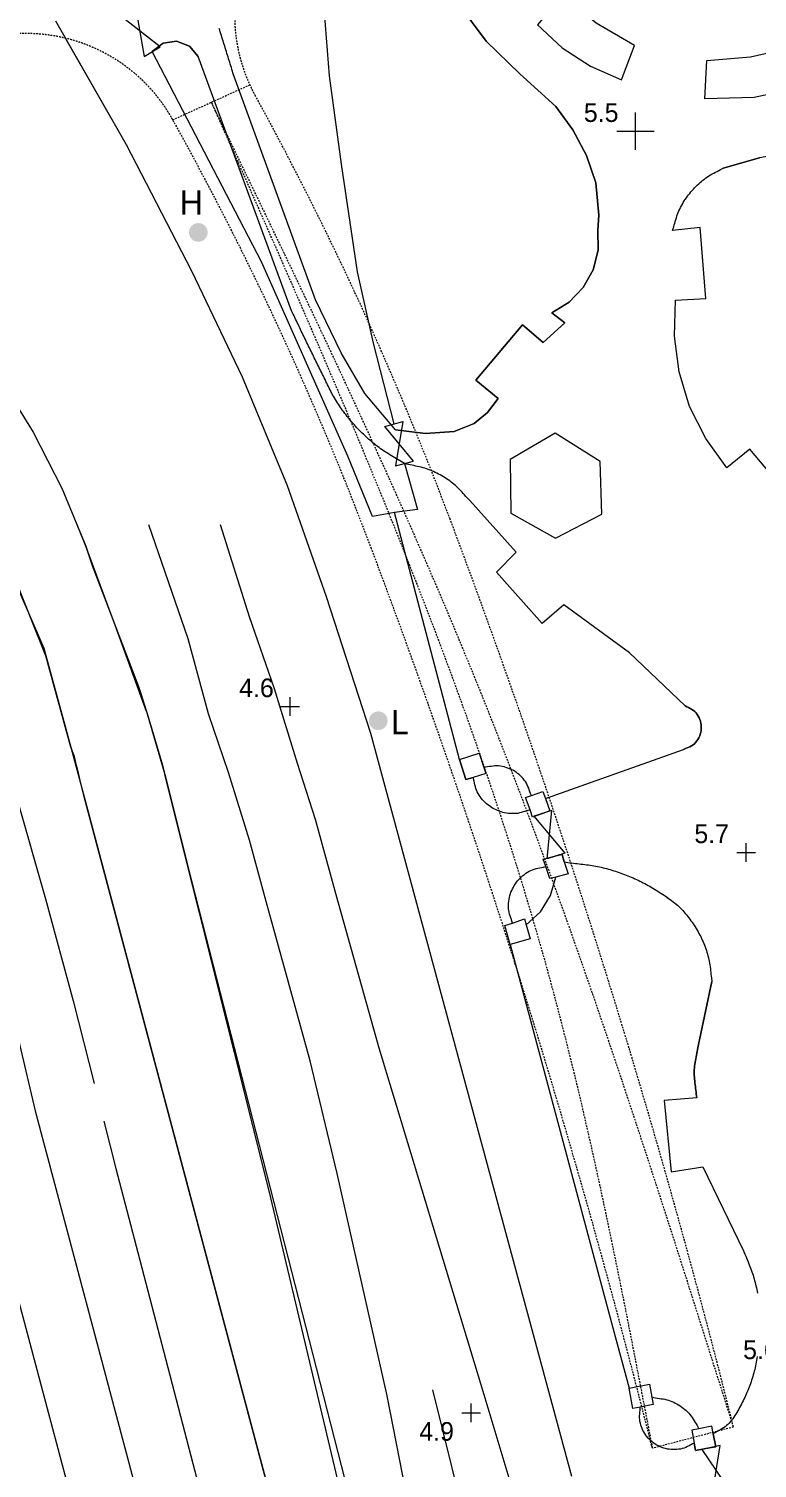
# Model space of a CAD drawing. Header units: millimetres. Extents: x 833924389 to 835767163, y 817400000 to 818811854.
# Drawn here: x 835314195 to 835353255, y 818357724 to 818434859 of the extents above; entities that cross this region are included whole.
import ezdxf
from ezdxf.enums import TextEntityAlignment as Align

# ---------------------------------------------------------------- set-up
doc = ezdxf.new("R2010")
doc.units = ezdxf.units.MM
doc.header["$LTSCALE"] = 10
doc.header["$MEASUREMENT"] = 0
doc.linetypes.add('DGN Style 2', pattern=[15.39188, 9.235128, -6.156752])
doc.layers.add('01_Base_Plan', color=5, linetype='Continuous', lineweight=5)
doc.styles.add('11nw24d$0$Style-WORKING', font='WORKING.shx')
doc.styles.add('11nw24d$1$Style-ENGINEERING', font='ENGINEERING.shx')

# ---------------------------------------------------------------- blocks, each defined once
blk = doc.blocks.new('11NW24D$0$SPOTHT_2')
at = {"color": 0, "linetype": 'ByBlock', "lineweight": -2, "ltscale": 0.01}
for p, q in [((0, -0.5), (0, 0.5)), ((-0.5, 0), (0.5, 0))]:
    blk.add_line(p, q, dxfattribs=at)
blk = doc.blocks.new('11nw24d$0$SPOTHT')
at = {"layer": '01_Base_Plan', "linetype": 'Continuous', "lineweight": 13}
for p, q in [((-0.5, 0), (0.5, 0)), ((0, -0.5), (0, 0.5))]:
    blk.add_line(p, q, dxfattribs=at)
blk = doc.blocks.new('11nw24d$0$UTILP')
at = {"layer": '01_Base_Plan', "linetype": 'Continuous', "lineweight": 13}
h = blk.add_hatch(color=256, dxfattribs=at)
edge = h.paths.add_edge_path()
edge.add_arc((0, 0), 0.5, 0, 360)

msp = doc.modelspace()

# ---------------------------------------------------------------- hatches: boundary and pattern name
at = {"layer": '01_Base_Plan', "linetype": 'Continuous'}
h = msp.add_hatch(color=256, dxfattribs=at)
edge = h.paths.add_edge_path()
edge.add_arc((835323286, 818423946), 500, 0, 360)

# ---------------------------------------------------------------- linework, layer by layer
at = {"layer": '01_Base_Plan', "linetype": 'DGN Style 2'}
for p, q in [((835321917, 818429983), (835326053, 818431860)), ((835351984, 818359932), (835347632, 818358789))]:
    msp.add_line(p, q, dxfattribs=at)
at = {"layer": '01_Base_Plan', "linetype": 'Continuous'}
for p, q in [((835337292, 818395699), (835333814, 818408935)), ((835341212, 818392616), (835341087, 818393011)), ((835340008, 818385796), (835345518, 818365252)), ((835345518, 818365252), (835346386, 818362016))]:
    msp.add_line(p, q, dxfattribs=at)
at = {"layer": '01_Base_Plan'}
for p, q in [((835312117, 818408275), (835315000, 818401675)), ((835317251, 818407133), (835316782, 818408275)), ((835318842, 818402853), (835317251, 818407133)), ((835320500, 818398279), (835318842, 818402853)), ((835315000, 818401675), (835316456, 818396365)), ((835320500, 818398279), (835321500, 818394891)), ((835332511, 818397118), (835343294, 818357296)), ((835316456, 818396365), (835317230, 818393430)), ((835327081, 818372582), (835321500, 818394891)), ((835317230, 818393430), (835328776, 818350064)), ((835332407, 818350192), (835327081, 818372582))]:
    msp.add_line(p, q, dxfattribs=at)
at = {"layer": '01_Base_Plan', "linetype": 'Continuous', "flags": 128}
for points in [[(835329978, 818450387), (835329860, 818439300), (835330040, 818435730), (835330310, 818432330), (835330940, 818427610), (835331810, 818421830), (835332670, 818418010), (835333768, 818413682)], [(835329978, 818450387), (835329860, 818439300), (835330040, 818435730), (835330310, 818432330), (835330940, 818427610), (835331810, 818421830), (835332670, 818418010), (835333768, 818413682)], [(835341470, 818435079), (835342795, 818433841), (835344310, 818432847), (835345972, 818432123), (835346678, 818433969), (835344627, 818435158), (835342808, 818436680), (835341470, 818435079)], [(835333853, 818413363), (835335463, 818413174), (835337013, 818413271), (835338080, 818413700), (835338790, 818414304), (835339360, 818415040), (835338170, 818416030), (835340670, 818419000), (835341770, 818418050), (835342940, 818419110), (835342250, 818419630), (835343171, 818420210), (835343920, 818421000), (835344450, 818421950), (835344729, 818423002), (835344703, 818424074), (835344765, 818424869), (835344610, 818426600), (835344102, 818428071), (835343376, 818429449), (835342450, 818430700), (835340530, 818432450), (835338715, 818434204), (835337200, 818436224)], [(835315631, 818435282), (835319418, 818428664), (835322926, 818421893), (835325637, 818416203), (835328047, 818410379), (835330148, 818404437), (835332511, 818397118), (835343294, 818357296)], [(835333853, 818413363), (835332221, 818415308), (835330939, 818417499), (835329570, 818420328), (835325201, 818432299), (835325173, 818432395), (835325144, 818432491), (835325116, 818432587), (835325087, 818432682), (835325058, 818432778), (835325028, 818432874), (835324999, 818432970), (835324970, 818433065), (835324940, 818433161), (835324910, 818433256), (835324881, 818433352), (835324851, 818433448), (835324821, 818433543), (835324791, 818433639), (835324761, 818433734), (835324731, 818433830), (835324701, 818433925), (835324671, 818434021), (835324642, 818434116), (835324612, 818434212), (835324582, 818434307), (835324552, 818434403), (835324523, 818434499), (835324494, 818434594), (835324464, 818434690), (835324435, 818434786), (835324406, 818434882)], [(835341897, 818393612), (835349296, 818396233), (835349452, 818396303), (835349547, 818396342), (835349641, 818396383), (835349730, 818396428), (835349812, 818396480), (835349886, 818396543), (835349954, 818396616), (835350018, 818396695), (835350076, 818396781), (835350127, 818396870), (835350170, 818396962), (835350204, 818397055), (835350229, 818397150), (835350246, 818397250), (835350255, 818397352), (835350257, 818397455), (835350250, 818397557), (835350235, 818397656), (835350212, 818397750), (835350179, 818397846), (835350138, 818397940), (835350089, 818398031), (835350034, 818398117), (835349973, 818398197), (835349907, 818398269), (835349832, 818398331), (835349749, 818398385), (835349660, 818398434), (835349569, 818398480), (835349478, 818398527), (835349390, 818398577), (835346414, 818401419), (835342894, 818403984), (835341731, 818402983), (835339276, 818405733), (835340329, 818406817), (835337840, 818409586), (835337770, 818409657), (835337700, 818409730), (835337631, 818409803), (835337563, 818409877), (835337495, 818409951), (835337427, 818410025), (835337358, 818410098), (835337289, 818410171), (835337218, 818410242), (835337147, 818410312), (835337074, 818410380), (835337000, 818410446), (835336924, 818410510), (835336845, 818410570), (835336765, 818410629), (835336683, 818410687), (835336600, 818410743), (835336515, 818410797), (835336430, 818410850), (835336343, 818410901), (835336255, 818410951), (835336166, 818410999), (835336077, 818411045), (835335987, 818411090), (835335896, 818411132), (835335804, 818411173), (835335713, 818411211), (835335620, 818411248), (835335527, 818411281), (835335432, 818411311), (835335337, 818411338), (835335240, 818411363), (835335143, 818411387), (835335045, 818411409), (835334946, 818411429), (835334848, 818411450), (835334749, 818411470), (835334650, 818411489), (835334552, 818411510), (835334454, 818411532), (835334334, 818411560), (835334249, 818411613), (835334164, 818411665), (835334078, 818411717), (835333992, 818411769), (835333906, 818411820), (835333820, 818411871), (835333733, 818411922), (835333647, 818411974), (835333562, 818412026), (835333476, 818412078), (835333392, 818412131), (835333308, 818412185), (835333224, 818412240), (835333142, 818412297), (835333061, 818412354), (835332980, 818412413), (835332901, 818412474), (835332823, 818412535), (835332744, 818412598), (835332667, 818412661), (835332590, 818412725), (835332514, 818412790), (835332438, 818412856), (835332363, 818412923), (835332289, 818412990), (835332215, 818413059), (835332142, 818413128), (835332070, 818413197), (835331999, 818413268), (835331929, 818413339), (835331859, 818413411), (835331790, 818413483), (835331723, 818413556), (835331655, 818413630), (835331589, 818413705), (835331523, 818413780), (835331458, 818413856), (835331394, 818413933), (835331331, 818414011), (835331268, 818414090), (835331206, 818414169), (835331145, 818414248), (835331085, 818414329), (835331026, 818414410), (835330968, 818414491), (835330910, 818414573), (835330854, 818414656), (835330798, 818414739), (835330744, 818414822), (835330691, 818414906), (835330639, 818414992), (835330588, 818415078), (835330539, 818415164), (835330490, 818415252), (835330443, 818415340), (835330396, 818415428), (835330350, 818415517), (835330304, 818415607), (835330259, 818415696), (835330215, 818415786), (835330170, 818415876), (835330126, 818415966), (835330082, 818416056), (835330038, 818416146), (835329993, 818416235), (835329948, 818416325), (835329904, 818416414), (835329859, 818416504), (835329815, 818416593), (835329771, 818416683), (835329726, 818416773), (835329682, 818416862), (835329638, 818416952), (835329594, 818417042), (835329550, 818417132), (835329506, 818417222), (835329463, 818417312), (835329419, 818417401), (835329375, 818417491), (835329331, 818417581), (835329288, 818417671), (835329244, 818417761), (835329201, 818417851), (835329157, 818417941), (835329114, 818418031), (835329070, 818418122), (835329027, 818418212), (835328983, 818418302), (835328940, 818418392), (835328897, 818418482), (835328853, 818418572), (835328810, 818418662), (835328766, 818418752), (835328723, 818418842), (835328679, 818418932), (835328636, 818419022), (835328593, 818419112), (835328549, 818419203), (835328506, 818419293), (835328462, 818419383), (835328418, 818419473), (835328375, 818419563), (835328290, 818419737), (835323286, 818433374), (835322811, 818433935), (835322124, 818434193), (835321398, 818434084), (835320816, 818433636)], [(835332619, 818408730), (835331309, 818411949), (835326669, 818422362), (835320816, 818433636)], [(835333814, 818408935), (835332619, 818408730), (835331309, 818411949), (835326669, 818422362), (835320816, 818433636)], [(835355670, 818431730), (835353090, 818431169), (835350450, 818431100), (835350560, 818433160), (835352901, 818433356), (835355190, 818433880), (835355670, 818431730)], [(835355250, 818409500), (835352865, 818412334), (835351623, 818411333), (835350492, 818412897), (835349632, 818414625), (835349066, 818416471), (835348811, 818418384), (835348873, 818420313), (835350495, 818420411), (835350194, 818424208), (835348721, 818424057), (835348751, 818424153), (835348779, 818424249), (835348807, 818424346), (835348834, 818424442), (835348861, 818424539), (835348889, 818424636), (835348918, 818424732), (835348949, 818424827), (835348982, 818424921), (835349018, 818425013), (835349057, 818425105), (835349100, 818425194), (835349145, 818425284), (835349192, 818425372), (835349241, 818425460), (835349292, 818425547), (835349345, 818425632), (835349400, 818425717), (835349456, 818425800), (835349515, 818425882), (835349575, 818425962), (835349636, 818426040), (835349699, 818426117), (835349764, 818426193), (835349831, 818426268), (835349900, 818426341), (835349970, 818426413), (835350042, 818426483), (835350116, 818426552), (835350191, 818426619), (835350267, 818426684), (835350344, 818426748), (835350423, 818426809), (835350503, 818426868), (835350585, 818426924), (835350669, 818426978), (835350755, 818427029), (835350842, 818427078), (835350930, 818427125), (835351019, 818427172), (835351108, 818427218), (835351197, 818427265), (835351286, 818427312), (835351428, 818427390), (835353375, 818427949)], [(835312639, 818416096), (835314431, 818413244), (835315972, 818410249), (835317251, 818407133), (835317392, 818406685), (835317602, 818406099), (835320083, 818399607), (835320199, 818399231), (835320500, 818398279), (835320648, 818397801), (835320801, 818397320), (835320941, 818396840), (835321078, 818396359), (835321219, 818395881), (835321359, 818395400), (835321500, 818394891), (835322921, 818389198)], [(835342419, 818413196), (835340016, 818411776), (835340051, 818408906), (835342437, 818407557), (835344920, 818408852), (835344835, 818411669), (835342419, 818413196)], [(835342419, 818413196), (835340016, 818411776), (835340051, 818408906), (835342437, 818407557), (835344920, 818408852), (835344835, 818411669), (835342419, 818413196)], [(835334334, 818411560), (835335046, 818409103), (835333814, 818408935)], [(835334334, 818411560), (835335046, 818409103), (835333814, 818408935)], [(835333814, 818408935), (835332619, 818408730)], [(835337292, 818395699), (835333814, 818408935)], [(835315114, 818401260), (835313414, 818405516)], [(835340323, 818306698), (835317231, 818393430), (835317112, 818393921), (835316995, 818394407), (835316879, 818394890), (835316762, 818395375), (835316645, 818395861), (835316456, 818396365), (835315114, 818401260)], [(835337292, 818395699), (835338349, 818396038), (835338594, 818395274)], [(835338594, 818395274), (835338695, 818394960), (835338019, 818394743), (835337638, 818394621), (835337292, 818395699), (835338349, 818396038), (835338594, 818395274)], [(835337292, 818395699), (835337638, 818394621), (835338019, 818394743)], [(835338594, 818395274), (835338695, 818394960), (835338019, 818394743)], [(835341149, 818393772), (835341104, 818393882), (835341069, 818393977), (835341035, 818394073), (835341000, 818394168), (835340963, 818394262), (835340923, 818394353), (835340877, 818394441), (835340825, 818394524), (835340766, 818394603), (835340702, 818394680), (835340633, 818394755), (835340561, 818394826), (835340485, 818394894), (835340406, 818394958), (835340324, 818395018), (835340241, 818395072), (835340156, 818395122), (835340067, 818395167), (835339975, 818395209), (835339880, 818395246), (835339783, 818395278), (835339685, 818395306), (835339587, 818395329), (835339488, 818395346), (835339391, 818395358), (835339293, 818395362), (835339194, 818395358), (835339094, 818395348), (835338994, 818395334), (835338894, 818395318), (835338794, 818395302), (835338694, 818395286), (835338594, 818395274)], [(835341149, 818393772), (835341104, 818393882), (835341069, 818393977), (835341035, 818394073), (835341000, 818394168), (835340963, 818394262), (835340923, 818394353), (835340877, 818394441), (835340825, 818394524), (835340766, 818394603), (835340702, 818394680), (835340633, 818394755), (835340561, 818394826), (835340485, 818394894), (835340406, 818394958), (835340324, 818395018), (835340241, 818395072), (835340156, 818395122), (835340067, 818395167), (835339975, 818395209), (835339880, 818395246), (835339783, 818395278), (835339685, 818395306), (835339587, 818395329), (835339488, 818395346), (835339391, 818395358), (835339293, 818395362), (835339194, 818395358), (835339094, 818395348), (835338994, 818395334), (835338894, 818395318), (835338794, 818395302), (835338694, 818395286), (835338594, 818395274)], [(835341087, 818393011), (835340894, 818392953), (835340798, 818392921), (835340701, 818392890), (835340605, 818392861), (835340508, 818392836), (835340411, 818392816), (835340314, 818392804), (835340215, 818392799), (835340115, 818392799), (835340014, 818392803), (835339913, 818392812), (835339812, 818392826), (835339712, 818392845), (835339614, 818392867), (835339518, 818392894), (835339425, 818392926), (835339332, 818392962), (835339065, 818393095), (835338891, 818393210), (835338811, 818393270), (835338736, 818393334), (835338663, 818393402), (835338593, 818393474), (835338525, 818393549), (835338461, 818393628), (835338400, 818393710), (835338344, 818393794), (835338292, 818393879), (835338245, 818393966), (835338204, 818394056), (835338171, 818394149), (835338142, 818394245), (835338117, 818394342), (835338094, 818394441), (835338071, 818394540), (835338019, 818394743)], [(835341087, 818393011), (835340894, 818392953), (835340798, 818392921), (835340701, 818392890), (835340605, 818392861), (835340508, 818392836), (835340411, 818392816), (835340314, 818392804), (835340215, 818392799), (835340115, 818392799), (835340014, 818392803), (835339913, 818392812), (835339812, 818392826), (835339712, 818392845), (835339614, 818392867), (835339518, 818392894), (835339425, 818392926), (835339332, 818392962), (835339065, 818393095), (835338891, 818393210), (835338811, 818393270), (835338736, 818393334), (835338663, 818393402), (835338593, 818393474), (835338525, 818393549), (835338461, 818393628), (835338400, 818393710), (835338344, 818393794), (835338292, 818393879), (835338245, 818393966), (835338204, 818394056), (835338171, 818394149), (835338142, 818394245), (835338117, 818394342), (835338094, 818394441), (835338071, 818394540), (835338019, 818394743)], [(835341087, 818393011), (835340838, 818393661), (835341149, 818393772), (835341761, 818393991), (835341897, 818393612), (835342135, 818392946), (835341758, 818392811), (835341212, 818392616)], [(835341087, 818393011), (835340838, 818393661), (835341149, 818393772)], [(835341087, 818393011), (835340838, 818393661), (835341149, 818393772)], [(835341149, 818393772), (835341761, 818393991), (835341897, 818393612), (835342135, 818392946), (835341758, 818392811)], [(835341212, 818392616), (835341087, 818393011)], [(835341758, 818392811), (835341212, 818392616)], [(835341923, 818389960), (835341785, 818390362), (835342465, 818390533), (835342798, 818390616), (835342908, 818390210), (835343110, 818389569), (835342462, 818389403), (835342142, 818389322), (835342052, 818389585), (835341923, 818389960)], [(835341923, 818389960), (835341785, 818390362), (835342465, 818390533)], [(835342908, 818390210), (835342798, 818390616), (835342465, 818390533)], [(835340130, 818386934), (835340103, 818387031), (835340072, 818387127), (835340041, 818387223), (835340009, 818387320), (835339980, 818387416), (835339955, 818387513), (835339935, 818387610), (835339923, 818387708), (835339918, 818387806), (835339919, 818387906), (835339924, 818388007), (835339934, 818388108), (835339949, 818388209), (835339968, 818388309), (835339992, 818388407), (835340020, 818388503), (835340052, 818388596), (835340089, 818388688), (835340132, 818388779), (835340179, 818388869), (835340230, 818388958), (835340285, 818389043), (835340344, 818389125), (835340406, 818389204), (835340471, 818389278), (835340540, 818389350), (835340613, 818389419), (835340690, 818389484), (835340770, 818389547), (835340853, 818389606), (835340939, 818389660), (835341026, 818389710), (835341114, 818389756), (835341204, 818389794), (835341298, 818389826), (835341394, 818389852), (835341492, 818389873), (835341591, 818389893), (835341691, 818389911), (835341791, 818389930), (835341923, 818389960)], [(835340130, 818386934), (835340103, 818387031), (835340072, 818387127), (835340041, 818387224), (835340009, 818387320), (835339980, 818387416), (835339955, 818387513), (835339935, 818387610), (835339923, 818387708), (835339918, 818387806), (835339919, 818387906), (835339924, 818388007), (835339934, 818388108), (835339949, 818388209), (835339968, 818388309), (835339992, 818388407), (835340020, 818388503), (835340052, 818388596), (835340090, 818388688), (835340132, 818388779), (835340179, 818388869), (835340230, 818388958), (835340285, 818389043), (835340344, 818389125), (835340406, 818389204), (835340471, 818389278), (835340540, 818389350), (835340613, 818389419), (835340690, 818389485), (835340770, 818389547), (835340853, 818389606), (835340939, 818389660), (835341026, 818389711), (835341114, 818389756), (835341204, 818389794), (835341298, 818389826), (835341394, 818389852), (835341492, 818389874), (835341592, 818389893), (835341691, 818389911), (835341791, 818389931), (835341923, 818389960)], [(835342908, 818390210), (835343110, 818389569), (835342462, 818389403), (835342142, 818389322), (835342052, 818389585), (835341923, 818389960)], [(835342908, 818390210), (835343007, 818390196), (835343106, 818390183), (835343206, 818390170), (835343305, 818390158), (835343405, 818390146), (835343505, 818390135), (835343605, 818390124), (835343704, 818390112), (835343804, 818390101), (835343904, 818390089), (835344003, 818390077), (835344103, 818390065), (835344202, 818390051), (835344301, 818390037), (835344400, 818390022), (835344498, 818390006), (835344597, 818389989), (835344694, 818389970), (835344792, 818389950), (835344889, 818389928), (835344986, 818389905), (835345082, 818389880), (835345178, 818389854), (835345275, 818389827), (835345371, 818389799), (835345467, 818389770), (835345563, 818389741), (835345658, 818389710), (835345753, 818389678), (835345848, 818389646), (835345943, 818389612), (835346038, 818389578), (835346132, 818389542), (835346225, 818389506), (835346319, 818389469), (835346412, 818389431), (835346504, 818389392), (835346596, 818389352), (835346687, 818389312), (835346778, 818389270), (835346869, 818389228), (835346959, 818389185), (835347048, 818389141), (835347137, 818389096), (835347226, 818389050), (835347314, 818389003), (835347402, 818388955), (835347489, 818388906), (835347577, 818388857), (835347663, 818388806), (835347750, 818388754), (835347836, 818388702), (835347921, 818388649), (835348006, 818388595), (835348090, 818388541), (835348174, 818388485), (835348257, 818388429), (835348340, 818388373), (835348422, 818388316), (835348504, 818388258), (835348585, 818388199), (835348665, 818388141), (835348745, 818388081), (835348823, 818388020), (835348900, 818387956), (835348975, 818387890), (835349049, 818387822), (835349120, 818387751), (835349191, 818387679), (835349259, 818387606), (835349327, 818387531), (835349393, 818387455), (835349458, 818387378), (835349521, 818387300), (835349583, 818387222), (835349644, 818387143), (835349704, 818387063), (835349763, 818386982), (835349820, 818386900), (835349876, 818386816), (835349930, 818386732), (835349983, 818386646), (835350035, 818386560), (835350085, 818386473), (835350133, 818386385), (835350180, 818386297), (835350225, 818386208), (835350268, 818386118), (835350310, 818386027), (835350350, 818385936), (835350389, 818385843), (835350426, 818385750), (835350462, 818385656), (835350496, 818385562), (835350528, 818385466), (835350559, 818385371), (835350588, 818385275), (835350615, 818385178), (835350641, 818385082), (835350665, 818384985), (835350685, 818384888), (835350703, 818384790), (835350719, 818384692), (835350732, 818384592), (835350744, 818384493), (835350755, 818384393), (835350765, 818384293), (835350775, 818384193), (835350784, 818384093), (835350795, 818383994), (835350817, 818383803), (835350104, 818380431), (835350074, 818380256), (835350055, 818380157), (835350036, 818380058), (835350016, 818379960), (835349997, 818379861), (835349977, 818379762), (835349959, 818379664), (835349941, 818379565), (835349925, 818379466), (835349911, 818379368), (835349899, 818379269), (835349889, 818379170), (835349882, 818379071), (835349878, 818378972), (835349878, 818378872), (835349880, 818378773), (835349886, 818378673), (835349893, 818378574), (835349902, 818378474), (835349913, 818378375), (835349924, 818378275), (835349937, 818378175), (835349950, 818378075), (835349963, 818377976), (835349976, 818377876), (835349988, 818377776), (835349999, 818377677), (835350009, 818377577), (835348270, 818377426), (835348644, 818373598), (835350332, 818373867), (835352528, 818369374), (835352563, 818369280), (835352599, 818369187), (835352636, 818369093), (835352673, 818369000), (835352710, 818368907), (835352748, 818368814), (835352786, 818368721), (835352823, 818368628), (835352860, 818368535), (835352896, 818368442), (835352932, 818368348), (835352967, 818368254), (835353000, 818368160), (835353032, 818368066), (835353062, 818367971), (835353091, 818367875), (835353118, 818367779), (835353143, 818367683), (835353166, 818367586), (835353189, 818367489), (835353211, 818367391), (835353232, 818367293), (835353251, 818367194), (835353270, 818367096)], [(835322921, 818389198), (835333055, 818349642)], [(835340868, 818386846), (835341631, 818387538), (835342176, 818388413), (835342462, 818389403)], [(835340868, 818386846), (835341631, 818387538), (835342176, 818388413), (835342462, 818389403)], [(835340008, 818385796), (835339727, 818386803), (835340130, 818386934), (835340779, 818387164), (835340868, 818386846), (835341077, 818386094), (835340008, 818385796)], [(835340008, 818385796), (835339727, 818386803), (835340130, 818386934)], [(835340130, 818386934), (835340779, 818387163), (835340868, 818386846), (835341077, 818386094), (835340008, 818385796)], [(835345518, 818365252), (835346386, 818362016)], [(835353256, 818363707), (835353240, 818363608), (835353223, 818363509), (835353205, 818363410), (835353186, 818363312), (835353166, 818363214), (835353144, 818363116), (835353121, 818363019), (835353096, 818362922), (835353071, 818362826), (835353043, 818362730), (835353015, 818362634), (835352985, 818362539), (835352955, 818362443), (835352922, 818362349), (835352889, 818362254), (835352855, 818362159), (835352819, 818362066), (835352782, 818361972), (835352744, 818361879), (835352705, 818361787), (835352665, 818361695), (835352624, 818361604), (835352582, 818361513), (835352539, 818361424), (835352494, 818361334), (835352450, 818361244), (835352404, 818361154), (835352357, 818361064), (835352310, 818360975), (835352261, 818360886), (835352211, 818360798), (835352160, 818360710), (835352107, 818360624), (835352053, 818360540), (835351997, 818360456), (835351940, 818360375), (835351880, 818360296), (835351819, 818360219), (835351755, 818360144), (835351688, 818360073), (835351614, 818360009), (835351535, 818359949), (835351452, 818359893), (835351366, 818359840), (835351278, 818359789), (835351189, 818359739), (835351100, 818359689), (835351013, 818359638), (835350898, 818359565)], [(835346386, 818362016), (835347476, 818362224), (835347609, 818361526), (835347684, 818361133), (835346986, 818361001), (835346593, 818360926), (835346386, 818362016)], [(835346986, 818361001), (835346593, 818360926), (835346386, 818362016), (835347476, 818362224), (835347609, 818361526), (835347684, 818361133), (835346986, 818361001)], [(835347609, 818361526), (835347708, 818361508), (835347807, 818361492), (835347907, 818361477), (835348008, 818361464), (835348108, 818361449), (835348208, 818361433), (835348307, 818361415), (835348404, 818361394), (835348500, 818361368), (835348593, 818361338), (835348684, 818361301), (835348775, 818361260), (835348864, 818361215), (835348953, 818361166), (835349040, 818361115), (835349126, 818361059), (835349209, 818361001), (835349291, 818360941), (835349369, 818360877), (835349445, 818360812), (835349517, 818360744), (835349586, 818360674), (835349650, 818360599), (835349710, 818360520), (835349767, 818360438), (835349821, 818360354), (835349874, 818360267), (835349926, 818360180), (835349977, 818360093), (835350029, 818360006), (835350129, 818359839)], [(835347609, 818361526), (835347708, 818361508), (835347807, 818361492), (835347907, 818361477), (835348008, 818361464), (835348108, 818361449), (835348208, 818361433), (835348307, 818361415), (835348404, 818361394), (835348500, 818361368), (835348593, 818361338), (835348684, 818361301), (835348775, 818361260), (835348864, 818361215), (835348953, 818361167), (835349040, 818361115), (835349126, 818361059), (835349209, 818361001), (835349291, 818360941), (835349369, 818360877), (835349445, 818360812), (835349517, 818360744), (835349586, 818360674), (835349650, 818360599), (835349710, 818360520), (835349767, 818360438), (835349821, 818360354), (835349874, 818360267), (835349926, 818360180), (835349977, 818360093), (835350029, 818360006), (835350129, 818359839)], [(835349872, 818359068), (835349781, 818359025), (835349691, 818358978), (835349602, 818358931), (835349512, 818358885), (835349421, 818358842), (835349329, 818358804), (835349235, 818358773), (835349139, 818358752), (835349041, 818358736), (835348940, 818358725), (835348839, 818358720), (835348737, 818358720), (835348635, 818358725), (835348535, 818358736), (835348438, 818358752), (835348341, 818358773), (835348244, 818358801), (835348148, 818358834), (835348054, 818358872), (835347961, 818358914), (835347872, 818358961), (835347787, 818359012), (835347705, 818359068), (835347626, 818359129), (835347549, 818359195), (835347476, 818359265), (835347406, 818359340), (835347340, 818359417), (835347279, 818359497), (835347224, 818359578), (835347174, 818359664), (835347127, 818359753), (835347085, 818359846), (835347048, 818359941), (835347015, 818360037), (835346988, 818360134), (835346967, 818360231), (835346953, 818360328), (835346948, 818360427), (835346950, 818360527), (835346956, 818360627), (835346965, 818360728), (835346975, 818360829), (835346986, 818361001)], [(835349872, 818359068), (835349946, 818358675), (835350781, 818358832), (835351027, 818358878), (835350898, 818359565), (835350822, 818359969), (835350129, 818359839), (835349741, 818359766), (835349872, 818359068)], [(835350129, 818359839), (835349741, 818359766), (835349872, 818359068)], [(835350898, 818359565), (835350822, 818359969), (835350129, 818359839)], [(835350898, 818359565), (835351027, 818358878)], [(835351027, 818358878), (835350781, 818358832), (835349946, 818358675), (835349872, 818359068)]]:
    msp.add_lwpolyline(points, dxfattribs=at)
at = {"layer": '01_Base_Plan', "flags": 128}
for points in [[(835345972, 818432123), (835346678, 818433969), (835344627, 818435158), (835342808, 818436679), (835341470, 818435079), (835342794, 818433841), (835344310, 818432847), (835345972, 818432123)], [(835337200, 818436224), (835338715, 818434204), (835340530, 818432450), (835342450, 818430700), (835343376, 818429449), (835344102, 818428071), (835344610, 818426600), (835344765, 818424869), (835344703, 818424074), (835344729, 818423002), (835344450, 818421950), (835343920, 818421000), (835343171, 818420210), (835342250, 818419630), (835342940, 818419110), (835341770, 818418050), (835340670, 818419000), (835338170, 818416030), (835339360, 818415040), (835338789, 818414304), (835338080, 818413700), (835337013, 818413271), (835335463, 818413173), (835333853, 818413363)], [(835333853, 818413363), (835332221, 818415308), (835330939, 818417499), (835329570, 818420328), (835325201, 818432299), (835325173, 818432395), (835325144, 818432491), (835325116, 818432587), (835325087, 818432682), (835325058, 818432778), (835325028, 818432874), (835324999, 818432970), (835324969, 818433065), (835324940, 818433161), (835324910, 818433256), (835324880, 818433352), (835324851, 818433447), (835324821, 818433543), (835324791, 818433639), (835324761, 818433734), (835324731, 818433830), (835324701, 818433925), (835324671, 818434021), (835324641, 818434116), (835324612, 818434212), (835324582, 818434307), (835324552, 818434403), (835324523, 818434499), (835324494, 818434594), (835324464, 818434690), (835324435, 818434786), (835324406, 818434882)], [(835316169, 818434341), (835319418, 818428664), (835322926, 818421893), (835325637, 818416203), (835328047, 818410379), (835330148, 818404437), (835332511, 818397118)], [(835320816, 818433636), (835321398, 818434084), (835322124, 818434193), (835322811, 818433934), (835323286, 818433374)], [(835350450, 818431100), (835350560, 818433160), (835352901, 818433356), (835355190, 818433880), (835355670, 818431730), (835353090, 818431169), (835350450, 818431100)], [(835328290, 818419737), (835323286, 818433374)], [(835358205, 818429211), (835356340, 818428462), (835355399, 818428293), (835353375, 818427949), (835351428, 818427390)], [(835348721, 818424057), (835348751, 818424153), (835348779, 818424249), (835348807, 818424346), (835348834, 818424442), (835348861, 818424539), (835348889, 818424636), (835348918, 818424732), (835348949, 818424827), (835348982, 818424921), (835349018, 818425013), (835349057, 818425105), (835349100, 818425194), (835349145, 818425284), (835349192, 818425372), (835349241, 818425460), (835349292, 818425547), (835349345, 818425632), (835349400, 818425717), (835349456, 818425800), (835349515, 818425882), (835349575, 818425962), (835349636, 818426040), (835349699, 818426117), (835349764, 818426193), (835349831, 818426268), (835349900, 818426341), (835349970, 818426413), (835350042, 818426483), (835350116, 818426552), (835350191, 818426619), (835350267, 818426684), (835350344, 818426748), (835350423, 818426809), (835350503, 818426868), (835350585, 818426924), (835350669, 818426978), (835350755, 818427029), (835350842, 818427078), (835350930, 818427125), (835351019, 818427172), (835351108, 818427219), (835351197, 818427265), (835351286, 818427312), (835351428, 818427390)], [(835348873, 818420313), (835350495, 818420411), (835350194, 818424208), (835348721, 818424057)], [(835334334, 818411560), (835334249, 818411613), (835334164, 818411665), (835334078, 818411717), (835333992, 818411769), (835333906, 818411820), (835333820, 818411871), (835333733, 818411922), (835333647, 818411974), (835333562, 818412026), (835333476, 818412078), (835333392, 818412131), (835333308, 818412185), (835333224, 818412240), (835333142, 818412297), (835333061, 818412354), (835332980, 818412413), (835332901, 818412474), (835332822, 818412535), (835332744, 818412598), (835332667, 818412661), (835332590, 818412725), (835332514, 818412790), (835332438, 818412856), (835332363, 818412923), (835332289, 818412990), (835332215, 818413059), (835332142, 818413128), (835332070, 818413197), (835331999, 818413268), (835331929, 818413339), (835331859, 818413411), (835331790, 818413483), (835331723, 818413556), (835331655, 818413630), (835331589, 818413705), (835331523, 818413780), (835331458, 818413856), (835331394, 818413933), (835331331, 818414011), (835331268, 818414090), (835331206, 818414169), (835331145, 818414248), (835331085, 818414329), (835331026, 818414410), (835330968, 818414491), (835330910, 818414573), (835330854, 818414656), (835330798, 818414739), (835330744, 818414822), (835330691, 818414906), (835330639, 818414992), (835330588, 818415078), (835330539, 818415164), (835330490, 818415252), (835330443, 818415340), (835330396, 818415428), (835330350, 818415517), (835330304, 818415607), (835330259, 818415696), (835330215, 818415786), (835330170, 818415876), (835330126, 818415966), (835330082, 818416056), (835330037, 818416146), (835329993, 818416235), (835329948, 818416325), (835329904, 818416414), (835329859, 818416504), (835329815, 818416593), (835329771, 818416683), (835329726, 818416773), (835329682, 818416862), (835329638, 818416952), (835329594, 818417042), (835329550, 818417132), (835329506, 818417222), (835329463, 818417311), (835329419, 818417401), (835329375, 818417491), (835329331, 818417581), (835329288, 818417671), (835329244, 818417761), (835329201, 818417851), (835329157, 818417941), (835329114, 818418031), (835329070, 818418121), (835329027, 818418212), (835328983, 818418302), (835328940, 818418392), (835328896, 818418482), (835328853, 818418572), (835328810, 818418662), (835328766, 818418752), (835328723, 818418842), (835328679, 818418932), (835328636, 818419022), (835328592, 818419112), (835328549, 818419202), (835328505, 818419293), (835328462, 818419383), (835328462, 818419383), (835328418, 818419473), (835328375, 818419563), (835328290, 818419737)], [(835351623, 818411333), (835350492, 818412897), (835349632, 818414625), (835349066, 818416470), (835348811, 818418384), (835348873, 818420313)], [(835312639, 818416096), (835314431, 818413244), (835315972, 818410249), (835317251, 818407133), (835317392, 818406685), (835317602, 818406099), (835320083, 818399607), (835320199, 818399230), (835320500, 818398279), (835320648, 818397801), (835320801, 818397320), (835320941, 818396840), (835321078, 818396359), (835321219, 818395881), (835321359, 818395400), (835321500, 818394891), (835322921, 818389198)], [(835356973, 818400514), (835358524, 818400892), (835357704, 818404573), (835356148, 818404125), (835354066, 818408451), (835355250, 818409500), (835352865, 818412334), (835351623, 818411333)], [(835337840, 818409586), (835337770, 818409657), (835337700, 818409730), (835337631, 818409803), (835337563, 818409877), (835337495, 818409951), (835337426, 818410025), (835337358, 818410098), (835337288, 818410171), (835337218, 818410242), (835337147, 818410312), (835337074, 818410380), (835337000, 818410446), (835336924, 818410510), (835336845, 818410570), (835336765, 818410629), (835336683, 818410686), (835336600, 818410742), (835336515, 818410797), (835336430, 818410850), (835336343, 818410901), (835336255, 818410951), (835336166, 818410999), (835336077, 818411045), (835335987, 818411090), (835335896, 818411132), (835335804, 818411173), (835335713, 818411211), (835335620, 818411248), (835335527, 818411281), (835335432, 818411311), (835335336, 818411338), (835335240, 818411363), (835335143, 818411387), (835335045, 818411409), (835334946, 818411429), (835334848, 818411450), (835334749, 818411469), (835334650, 818411490), (835334552, 818411510), (835334454, 818411532), (835334334, 818411560)], [(835349390, 818398577), (835346414, 818401419), (835342894, 818403984), (835341731, 818402983), (835339276, 818405733), (835340329, 818406817), (835337840, 818409586)], [(835304181, 818408275), (835306444, 818403003), (835308600, 818397544), (835310346, 818392543), (835311899, 818387344), (835313336, 818381965), (835314539, 818376868)], [(835308091, 818408275), (835308521, 818407281), (835309742, 818404348), (835310903, 818401414), (835311852, 818398738), (835313601, 818393429), (835315090, 818388227), (835316569, 818382778), (835317698, 818378338)], [(835338298, 818337853), (835337035, 818343490), (835335250, 818352210), (835333418, 818361609), (835330740, 818373512), (835329285, 818379558), (835326929, 818388088), (835326033, 818391382), (835324904, 818395011), (835323837, 818398153), (835322737, 818402174), (835320626, 818408275)], [(835344637, 818339571), (835343250, 818345024), (835340766, 818354506), (835338619, 818361652), (835336054, 818370085), (835332988, 818380230), (835330672, 818388451), (835329576, 818392482), (835328596, 818395479), (835327380, 818399497), (835326036, 818403345), (835324482, 818408275)], [(835315114, 818401260), (835313414, 818405516)], [(835349390, 818398577), (835349478, 818398527), (835349569, 818398480), (835349660, 818398434), (835349749, 818398385), (835349832, 818398331), (835349907, 818398269), (835349973, 818398197), (835350034, 818398117), (835350089, 818398031), (835350138, 818397940), (835350179, 818397846), (835350212, 818397750), (835350235, 818397656), (835350250, 818397557), (835350257, 818397455), (835350255, 818397352), (835350246, 818397250), (835350229, 818397150), (835350204, 818397055), (835350170, 818396962), (835350127, 818396870), (835350076, 818396781), (835350018, 818396695), (835349954, 818396616), (835349886, 818396543), (835349812, 818396480), (835349730, 818396428), (835349641, 818396383), (835349547, 818396342), (835349452, 818396303), (835349296, 818396233)], [(835341897, 818393612), (835349296, 818396233)], [(835342908, 818390210), (835343007, 818390196), (835343106, 818390183), (835343206, 818390170), (835343305, 818390158), (835343405, 818390146), (835343505, 818390135), (835343604, 818390124), (835343704, 818390112), (835343804, 818390101), (835343904, 818390089), (835344003, 818390077), (835344103, 818390065), (835344202, 818390051), (835344301, 818390037), (835344400, 818390022), (835344498, 818390006), (835344596, 818389989), (835344694, 818389970), (835344792, 818389950), (835344889, 818389928), (835344986, 818389905), (835345082, 818389880), (835345178, 818389854), (835345275, 818389827), (835345371, 818389799), (835345467, 818389770), (835345562, 818389741), (835345658, 818389710), (835345753, 818389678), (835345848, 818389646), (835345943, 818389612), (835346038, 818389578), (835346132, 818389542), (835346225, 818389506), (835346319, 818389469), (835346412, 818389431), (835346504, 818389392), (835346596, 818389352), (835346687, 818389312), (835346778, 818389270), (835346869, 818389228), (835346959, 818389185), (835347048, 818389141), (835347137, 818389096), (835347226, 818389050), (835347314, 818389003), (835347402, 818388955), (835347489, 818388906), (835347577, 818388857), (835347663, 818388806), (835347750, 818388754), (835347835, 818388702), (835347921, 818388649), (835348006, 818388595), (835348090, 818388541), (835348174, 818388485), (835348257, 818388429), (835348340, 818388373), (835348422, 818388315), (835348504, 818388258), (835348585, 818388199), (835348665, 818388140), (835348745, 818388081), (835348823, 818388020), (835348900, 818387956), (835348975, 818387890), (835349048, 818387822), (835349120, 818387751), (835349191, 818387679), (835349259, 818387606), (835349327, 818387531), (835349393, 818387455), (835349458, 818387378), (835349521, 818387300), (835349583, 818387222), (835349644, 818387143), (835349704, 818387063), (835349762, 818386982), (835349820, 818386900), (835349876, 818386816), (835349930, 818386732), (835349983, 818386646), (835350035, 818386560), (835350084, 818386473), (835350133, 818386385), (835350180, 818386297), (835350225, 818386208), (835350268, 818386118), (835350310, 818386027), (835350350, 818385936), (835350389, 818385843), (835350426, 818385750), (835350462, 818385656), (835350496, 818385561), (835350528, 818385466), (835350559, 818385371), (835350588, 818385275), (835350615, 818385178), (835350641, 818385082), (835350665, 818384985), (835350665, 818384985), (835350685, 818384888), (835350703, 818384790), (835350719, 818384691), (835350732, 818384592), (835350744, 818384493), (835350755, 818384393), (835350765, 818384293), (835350775, 818384193), (835350784, 818384093), (835350795, 818383994), (835350817, 818383803)], [(835340008, 818385796), (835345518, 818365252)], [(835350104, 818380431), (835350817, 818383803)], [(835350009, 818377577), (835349999, 818377677), (835349988, 818377776), (835349976, 818377876), (835349963, 818377976), (835349950, 818378075), (835349937, 818378175), (835349924, 818378275), (835349913, 818378375), (835349902, 818378474), (835349893, 818378574), (835349885, 818378673), (835349880, 818378773), (835349878, 818378872), (835349878, 818378971), (835349882, 818379071), (835349889, 818379170), (835349899, 818379269), (835349911, 818379368), (835349925, 818379466), (835349941, 818379565), (835349959, 818379664), (835349977, 818379762), (835349997, 818379861), (835350016, 818379960), (835350036, 818380058), (835350055, 818380157), (835350074, 818380256), (835350104, 818380431)], [(835350009, 818377577), (835348270, 818377426), (835348644, 818373598), (835350332, 818373867), (835352528, 818369374)], [(835310859, 818377117), (835327639, 818314084), (835339078, 818266784), (835344417, 818244691)], [(835314539, 818376868), (835331041, 818314907), (835342480, 818267606), (835347819, 818245513)], [(835318215, 818376319), (835318865, 818373786), (835320148, 818368881), (835321545, 818363536), (835323000, 818357976), (835324971, 818350438), (835326577, 818344328), (835328334, 818337679), (835329735, 818332407), (835331838, 818324502), (835333900, 818316753), (835334091, 818316032)], [(835352528, 818369374), (835352563, 818369280), (835352599, 818369187), (835352636, 818369094), (835352673, 818369000), (835352710, 818368907), (835352748, 818368814), (835352786, 818368721), (835352823, 818368628), (835352860, 818368535), (835352896, 818368442), (835352932, 818368348), (835352966, 818368254), (835353000, 818368160), (835353032, 818368065), (835353062, 818367971), (835353091, 818367875), (835353118, 818367779), (835353143, 818367683), (835353166, 818367586), (835353189, 818367489), (835353211, 818367391), (835353232, 818367293), (835353251, 818367194), (835353270, 818367096)], [(835353256, 818363707), (835353240, 818363608), (835353223, 818363509), (835353205, 818363410), (835353186, 818363312), (835353166, 818363214), (835353144, 818363116), (835353121, 818363019), (835353096, 818362922), (835353071, 818362826), (835353043, 818362730), (835353015, 818362634), (835352985, 818362539), (835352955, 818362444), (835352922, 818362348), (835352889, 818362254), (835352855, 818362159), (835352819, 818362066), (835352782, 818361972), (835352744, 818361879), (835352705, 818361787), (835352665, 818361695), (835352624, 818361604), (835352582, 818361513), (835352538, 818361424), (835352494, 818361334), (835352450, 818361244), (835352404, 818361154), (835352357, 818361064), (835352310, 818360975), (835352261, 818360886), (835352211, 818360798), (835352160, 818360710), (835352107, 818360624), (835352053, 818360540), (835351997, 818360456), (835351940, 818360375), (835351880, 818360296), (835351819, 818360219), (835351755, 818360144), (835351688, 818360073), (835351614, 818360009), (835351535, 818359949), (835351535, 818359949), (835351452, 818359893), (835351366, 818359840), (835351278, 818359789), (835351189, 818359739), (835351100, 818359689), (835351013, 818359638), (835350898, 818359565)], [(835341466, 818338727), (835340142, 818344257), (835337924, 818353634), (835335864, 818361926)], [(835349872, 818359068), (835349781, 818359025), (835349691, 818358978), (835349602, 818358931), (835349512, 818358885), (835349421, 818358842), (835349329, 818358804), (835349235, 818358773), (835349139, 818358752), (835349041, 818358736), (835348940, 818358725), (835348839, 818358720), (835348737, 818358720), (835348635, 818358725), (835348535, 818358736), (835348438, 818358752), (835348341, 818358773), (835348244, 818358801), (835348148, 818358834), (835348054, 818358871), (835347961, 818358914), (835347872, 818358961), (835347787, 818359013), (835347705, 818359068), (835347626, 818359129), (835347549, 818359195), (835347476, 818359265), (835347406, 818359340), (835347340, 818359417), (835347279, 818359497), (835347224, 818359578), (835347173, 818359664), (835347127, 818359753), (835347085, 818359846), (835347047, 818359941), (835347015, 818360037), (835346988, 818360134), (835346967, 818360231), (835346953, 818360328), (835346948, 818360427), (835346950, 818360527), (835346956, 818360627), (835346965, 818360728), (835346975, 818360829), (835346986, 818361001)]]:
    msp.add_lwpolyline(points, dxfattribs=at)
at = {"layer": '01_Base_Plan', "linetype": 'DGN Style 2', "extrusion": (0, 0, -1)}
msp.add_arc((-835334249, 818435579), 9000, 331.23573, 63.71772, dxfattribs=at)
at = {"layer": '01_Base_Plan', "linetype": 'DGN Style 2'}
for centre, radius, start, end in [((835314053, 818425605), 9000, 29.10821, 116.28228), ((835172082, 818346559), 175993, 20.63397, 28.76427), ((835172082, 818346559), 171493, 20.63397, 29.10821), ((834920448, 818251805), 444877, 14.06655, 20.63397), ((834920448, 818251805), 440377, 14.05997, 20.63397)]:
    msp.add_arc(centre, radius, start, end, dxfattribs=at)
for points in [[(835323985, 818430922), (835342086, 818384093), (835347632, 818358789)], [(835351984, 818359932), (835338016, 818400326), (835323985, 818430922)]]:
    msp.add_spline(points, degree=3, dxfattribs=at)
at = {"layer": '01_Base_Plan'}
msp.add_open_spline([(835263979, 818384533), (835264158, 818385363), (835264291, 818386202), (835264376, 818387047), (835264414, 818387896), (835264404, 818388745), (835264346, 818389593), (835264032, 818391159), (835264150, 818392751), (835264690, 818394254), (835265613, 818395558), (835266852, 818396565), (835268316, 818397204), (835269897, 818397427), (835271480, 818397218), (835272950, 818396592), (835274197, 818395594), (835275132, 818394299), (835275685, 818392801), (835275768, 818392416), (835275866, 818392035), (835275978, 818391657), (835276105, 818391284), (835276245, 818390917), (835276400, 818390554), (835276568, 818390198), (835276750, 818389849), (835276945, 818389507), (835277152, 818389172), (835277372, 818388845), (835277605, 818388527), (835277732, 818388373), (835278736, 818387166), (835279788, 818386001), (835280887, 818384880), (835282031, 818383804), (835283218, 818382776), (835284445, 818381797), (835285711, 818380869), (835287014, 818379993), (835288352, 818379170), (835289721, 818378403), (835291121, 818377692), (835292549, 818377039), (835292922, 818376903), (835293298, 818376779), (835293678, 818376665), (835294061, 818376563), (835294447, 818376472), (835294836, 818376393), (835295226, 818376325), (835295619, 818376268), (835296013, 818376223), (835296408, 818376190), (835296804, 818376169), (835297201, 818376159), (835298638, 818375862), (835299956, 818375216), (835301071, 818374263), (835301913, 818373061), (835302430, 818371687), (835302587, 818370229), (835302376, 818368776), (835301810, 818367423), (835300924, 818366253), (835299774, 818365341), (835298434, 818364744), (835296987, 818364500), (835296153, 818364338), (835295330, 818364129), (835294519, 818363874), (835293724, 818363574), (835292947, 818363231), (835292191, 818362844), (835291457, 818362416), (835290749, 818361947), (835290068, 818361440), (835289416, 818360895), (835288796, 818360315), (835288209, 818359700), (835288074, 818359525), (835287105, 818357885), (835286327, 818356146), (835285749, 818354331), (835285380, 818352462), (835285223, 818350564), (835285281, 818348660), (835285553, 818346775), (835286036, 818344932), (835286723, 818343155), (835287606, 818341467), (835288673, 818339889), (835289911, 818338441), (835291083, 818337299), (835292286, 818336190), (835293520, 818335115), (835294784, 818334075), (835296076, 818333071), (835297396, 818332104), (835298742, 818331174), (835300114, 818330282), (835301511, 818329429), (835302931, 818328615), (835304373, 818327841), (835305836, 818327108), (835306209, 818326973), (835306585, 818326848), (835306965, 818326735), (835307348, 818326632), (835307734, 818326542), (835308123, 818326462), (835308513, 818326394), (835308906, 818326338), (835309300, 818326293), (835309695, 818326260), (835310091, 818326238), (835310488, 818326228), (835311925, 818325931), (835313243, 818325286), (835314358, 818324332), (835315200, 818323131), (835315717, 818321757), (835315874, 818320298), (835315663, 818318846), (835315097, 818317492), (835314211, 818316322), (835313061, 818315410), (835311721, 818314813), (835310274, 818314570), (835309440, 818314407), (835308616, 818314198), (835307806, 818313944), (835307011, 818313644), (835306234, 818313300), (835305478, 818312914), (835304744, 818312486), (835304036, 818312017), (835303355, 818311509), (835302703, 818310965), (835302083, 818310384), (835301496, 818309770), (835301361, 818309594), (835300392, 818307954), (835299614, 818306216), (835299036, 818304401), (835298667, 818302532), (835298510, 818300633), (835298568, 818298729), (835298840, 818296844), (835299323, 818295001), (835300010, 818293225), (835300893, 818291537), (835301960, 818289959), (835303198, 818288511), (835304679, 818286987), (835306240, 818285544), (835307876, 818284187), (835309582, 818282919), (835311354, 818281745), (835313185, 818280666), (835315072, 818279687), (835317008, 818278810), (835318988, 818278038), (835321007, 818277373), (835323058, 818276817), (835325137, 818276371), (835325242, 818276364), (835326400, 818275958), (835327414, 818275265), (835328214, 818274334), (835328745, 818273227), (835328972, 818272020), (835328878, 818270796), (835328470, 818269638), (835327777, 818268625), (835326844, 818267826), (835325737, 818267296), (835324530, 818267071), (835323306, 818267166), (835322444, 818267103), (835321588, 818266982), (835320742, 818266804), (835319909, 818266570), (835319095, 818266281), (835318301, 818265938), (835317532, 818265543), (835316791, 818265097), (835316082, 818264603), (835315407, 818264062), (835314770, 818263478), (835314174, 818262852), (835313642, 818262152), (835313171, 818261410), (835312766, 818260630), (835312428, 818259818), (835312160, 818258981), (835311965, 818258123), (835311844, 818257253), (835311797, 818256375), (835311824, 818255496), (835311927, 818254623), (835312103, 818253762), (835312353, 818252918), (835312761, 818251756), (835312853, 818250528), (835312622, 818249318), (835312085, 818248210), (835311278, 818247279), (835310257, 818246590), (835309092, 818246191), (835307863, 818246108), (835306655, 818246347), (835305550, 818246893), (835304626, 818247707), (835303928, 818248783), (835303815, 818249218), (835303686, 818249649), (835303539, 818250074), (835303376, 818250493), (835303197, 818250905), (835303002, 818251310), (835302790, 818251707), (835302564, 818252096), (835302322, 818252475), (835302065, 818252844), (835301795, 818253203), (835301510, 818253551), (835300267, 818255018), (835298787, 818256624), (835297237, 818258163), (835295619, 818259631), (835293939, 818261026), (835292198, 818262345), (835290400, 818263586), (835288548, 818264745), (835286647, 818265821), (835284700, 818266811), (835282711, 818267714), (835280684, 818268528), (835278623, 818269251), (835277426, 818269844), (835276427, 818270731), (835275696, 818271849), (835275285, 818273119), (835275222, 818274454), (835275511, 818275757), (835276133, 818276940), (835277044, 818277917), (835278179, 818278620), (835279460, 818279001), (835280795, 818279031), (835282092, 818278710), (835282788, 818278610), (835283492, 818278582), (835284194, 818278626), (835284888, 818278742), (835285567, 818278929), (835286223, 818279184), (835286849, 818279505), (835287439, 818279889), (835287987, 818280331), (835288486, 818280827), (835288932, 818281372), (835289320, 818281960), (835289879, 818283330), (835290309, 818284746), (835290607, 818286196), (835290771, 818287667), (835290798, 818289147), (835290689, 818290623), (835290444, 818292082), (835290066, 818293513), (835289558, 818294903), (835288924, 818296241), (835288170, 818297514), (835287301, 818298712), (835286420, 818299905), (835285362, 818301218), (835284250, 818302487), (835283086, 818303708), (835281872, 818304880), (835280611, 818306001), (835279304, 818307068), (835277955, 818308081), (835276564, 818309036), (835275135, 818309933), (835273670, 818310769), (835272171, 818311544), (835270642, 818312257), (835270275, 818312400), (835269903, 818312528), (835269526, 818312643), (835269145, 818312743), (835268761, 818312829), (835268374, 818312900), (835267984, 818312956), (835267592, 818312997), (835267199, 818313024), (835266806, 818313035), (835266412, 818313032), (835266019, 818313014), (835264429, 818313163), (835262937, 818313733), (835261652, 818314682), (835260670, 818315941), (835260060, 818317417), (835259869, 818319003), (835260110, 818320582), (835260766, 818322038), (835261788, 818323265), (835263101, 818324174), (835264610, 818324696), (835266204, 818324795), (835267038, 818324958), (835267861, 818325167), (835268672, 818325421), (835269467, 818325721), (835270243, 818326065), (835271000, 818326451), (835271733, 818326879), (835272442, 818327348), (835273123, 818327856), (835273775, 818328400), (835274395, 818328981), (835274982, 818329595), (835275117, 818329771), (835275911, 818331244), (835276554, 818332791), (835277038, 818334393), (835277359, 818336037), (835277514, 818337704), (835277500, 818339378), (835277319, 818341043), (835276971, 818342680), (835276461, 818344275), (835275793, 818345811), (835274975, 818347271), (835274014, 818348643), (835273133, 818349835), (835272075, 818351149), (835270963, 818352418), (835269799, 818353639), (835268585, 818354811), (835267324, 818355932), (835266017, 818356999), (835264668, 818358011), (835263277, 818358966), (835261848, 818359863), (835260383, 818360700), (835258884, 818361475), (835257355, 818362187), (835256988, 818362330), (835256616, 818362459), (835256239, 818362573), (835255858, 818362674), (835255474, 818362759), (835255087, 818362830), (835254697, 818362887), (835254305, 818362928), (835253912, 818362954), (835253519, 818362966), (835253125, 818362963), (835252732, 818362944), (835251142, 818363093), (835249650, 818363663), (835248365, 818364613), (835247383, 818365872), (835246773, 818367348), (835246582, 818368933), (835246823, 818370512), (835247479, 818371969), (835248501, 818373196), (835249814, 818374104), (835251323, 818374627), (835252917, 818374726), (835253751, 818374888), (835254574, 818375097), (835255385, 818375352), (835256180, 818375652), (835256957, 818375995), (835257713, 818376382), (835258447, 818376810), (835259155, 818377279), (835259836, 818377786), (835260488, 818378331), (835261108, 818378911), (835261695, 818379526), (835261830, 818379701), (835261964, 818379877), (835262407, 818380601), (835262809, 818381350), (835263168, 818382120), (835263483, 818382909), (835263754, 818383714), (835263979, 818384533)], degree=1, knots=[0, 0, 0.001814, 0.003628, 0.005442, 0.007256, 0.00907, 0.010884, 0.014294, 0.017704, 0.021115, 0.024525, 0.027936, 0.031346, 0.034757, 0.038167, 0.041577, 0.044988, 0.048398, 0.051809, 0.05265, 0.05349, 0.054331, 0.055172, 0.056013, 0.056854, 0.057695, 0.058536, 0.059377, 0.060218, 0.061059, 0.0619, 0.062327, 0.065679, 0.069032, 0.072385, 0.075737, 0.07909, 0.082443, 0.085796, 0.089148, 0.092501, 0.095854, 0.099206, 0.102559, 0.103406, 0.104253, 0.1051, 0.105947, 0.106793, 0.10764, 0.108487, 0.109334, 0.110181, 0.111028, 0.111874, 0.112721, 0.115855, 0.118989, 0.122122, 0.125256, 0.12839, 0.131523, 0.134657, 0.137791, 0.140924, 0.144058, 0.147191, 0.150325, 0.152139, 0.153953, 0.155767, 0.157581, 0.159395, 0.161209, 0.163023, 0.164837, 0.16665, 0.168464, 0.170278, 0.172092, 0.172565, 0.176633, 0.1807, 0.184768, 0.188836, 0.192904, 0.196971, 0.201039, 0.205107, 0.209175, 0.213242, 0.21731, 0.221378, 0.224873, 0.228367, 0.231862, 0.235356, 0.238851, 0.242345, 0.24584, 0.249335, 0.252829, 0.256324, 0.259818, 0.263313, 0.26416, 0.265007, 0.265853, 0.2667, 0.267547, 0.268394, 0.269241, 0.270088, 0.270934, 0.271781, 0.272628, 0.273475, 0.276609, 0.279742, 0.282876, 0.28601, 0.289143, 0.292277, 0.295411, 0.298544, 0.301678, 0.304811, 0.307945, 0.311079, 0.312893, 0.314707, 0.316521, 0.318335, 0.320148, 0.321962, 0.323776, 0.32559, 0.327404, 0.329218, 0.331032, 0.332846, 0.333318, 0.337386, 0.341454, 0.345522, 0.34959, 0.353657, 0.357725, 0.361793, 0.365861, 0.369928, 0.373996, 0.378064, 0.382132, 0.38667, 0.391209, 0.395748, 0.400287, 0.404826, 0.409365, 0.413904, 0.418442, 0.422981, 0.42752, 0.432059, 0.436598, 0.436822, 0.439444, 0.442066, 0.444688, 0.44731, 0.449931, 0.452553, 0.455175, 0.457797, 0.460419, 0.463041, 0.465662, 0.468284, 0.47013, 0.471976, 0.473822, 0.475668, 0.477515, 0.479361, 0.481207, 0.483053, 0.484899, 0.486745, 0.488591, 0.490437, 0.492314, 0.494192, 0.496069, 0.497947, 0.499824, 0.501701, 0.503579, 0.505456, 0.507334, 0.509211, 0.511088, 0.512966, 0.515596, 0.518226, 0.520857, 0.523487, 0.526117, 0.528747, 0.531378, 0.534008, 0.536638, 0.539268, 0.541899, 0.544637, 0.545598, 0.546558, 0.547518, 0.548478, 0.549438, 0.550399, 0.551359, 0.552319, 0.553279, 0.554239, 0.5552, 0.55616, 0.560265, 0.564929, 0.569594, 0.574258, 0.578923, 0.583588, 0.588252, 0.592917, 0.597581, 0.602246, 0.60691, 0.611575, 0.61624, 0.619092, 0.621944, 0.624796, 0.627649, 0.630501, 0.633353, 0.636206, 0.639058, 0.64191, 0.644763, 0.647615, 0.650467, 0.65197, 0.653473, 0.654977, 0.65648, 0.657983, 0.659486, 0.660989, 0.662492, 0.663995, 0.665498, 0.667001, 0.668504, 0.671665, 0.674825, 0.677986, 0.681146, 0.684307, 0.687467, 0.690628, 0.693788, 0.696949, 0.70011, 0.70327, 0.706431, 0.709596, 0.713199, 0.716802, 0.720404, 0.724007, 0.72761, 0.731213, 0.734815, 0.738418, 0.742021, 0.745623, 0.749226, 0.752829, 0.75367, 0.754511, 0.755352, 0.756193, 0.757033, 0.757874, 0.758715, 0.759556, 0.760397, 0.761238, 0.762079, 0.76292, 0.76633, 0.769741, 0.773151, 0.776561, 0.779972, 0.783382, 0.786793, 0.790203, 0.793614, 0.797024, 0.800434, 0.803845, 0.805659, 0.807473, 0.809287, 0.811101, 0.812915, 0.814728, 0.816542, 0.818356, 0.82017, 0.821984, 0.823798, 0.825612, 0.826085, 0.82966, 0.833235, 0.836811, 0.840386, 0.843962, 0.847537, 0.851113, 0.854688, 0.858264, 0.861839, 0.865415, 0.86899, 0.872156, 0.875758, 0.879361, 0.882964, 0.886567, 0.890169, 0.893772, 0.897375, 0.900977, 0.90458, 0.908183, 0.911786, 0.915388, 0.916229, 0.91707, 0.917911, 0.918752, 0.919593, 0.920434, 0.921275, 0.922116, 0.922956, 0.923797, 0.924638, 0.925479, 0.92889, 0.9323, 0.93571, 0.939121, 0.942531, 0.945942, 0.949352, 0.952763, 0.956173, 0.959583, 0.962994, 0.966404, 0.968218, 0.970032, 0.971846, 0.97366, 0.975474, 0.977288, 0.979102, 0.980916, 0.98273, 0.984544, 0.986357, 0.988171, 0.988644, 0.989116, 0.99093, 0.992744, 0.994558, 0.996372, 0.998186, 1, 1], dxfattribs=at)
at = {"layer": '01_Base_Plan', "linetype": 'Continuous'}
for points in [[(835321244, 818433894), (835319044, 818435606), (835319900, 818436122), (835320388, 818433378)], [(835334817, 818411689), (835333284, 818413553), (835334251, 818413811), (835333851, 818411431)], [(835341281, 818392663), (835342943, 818390681), (835341988, 818390384), (835342236, 818392960)], [(835350293, 818358724), (835351818, 818356459), (835350843, 818356243), (835351268, 818358940)]]:
    msp.add_3dface(points, dxfattribs=at)

# ---------------------------------------------------------------- block references
at = {"layer": '01_Base_Plan', "linetype": 'Continuous', "ltscale": 2, "xscale": 2000, "yscale": 2000, "zscale": 2000}
msp.add_blockref('11NW24D$0$SPOTHT_2', (835346732, 818429367), dxfattribs=at)
at = {"layer": '01_Base_Plan', "linetype": 'Continuous', "xscale": 1000, "yscale": 1000, "zscale": 1000}
for name, p in [('11nw24d$0$SPOTHT', (835346732, 818429367, 5500)), ('11nw24d$0$SPOTHT', (835328204, 818398542, 4600)), ('11nw24d$0$UTILP', (835332936, 818397780)), ('11nw24d$0$SPOTHT', (835352660, 818390723, 5700)), ('11nw24d$0$SPOTHT', (835337911, 818360695, 4900))]:
    msp.add_blockref(name, p, dxfattribs=at)

# ---------------------------------------------------------------- texts
at = {"layer": '01_Base_Plan', "linetype": 'Continuous', "style": '11nw24d$1$Style-ENGINEERING'}
for s, p in [('5.5', (835345818, 818429867, 5500)), ('4.6', (835327334, 818399042, 4600)), ('5.7', (835351743, 818391223, 5700)), ('5.6', (835354355, 818363570, 5600))]:
    msp.add_text(s, height=1000, dxfattribs=at).set_placement(p, align=Align.RIGHT)
at = {"layer": '01_Base_Plan', "linetype": 'Continuous', "style": '11nw24d$0$Style-WORKING'}
for s, p in [('H', (835322286, 818424906)), ('L', (835333610, 818397056))]:
    msp.add_text(s, height=1300, dxfattribs=at).set_placement(p)
at = {"layer": '01_Base_Plan', "linetype": 'Continuous', "style": '11nw24d$1$Style-ENGINEERING'}
msp.add_text('4.9', height=1000, dxfattribs=at).set_placement((835336994, 818360195, 4900), align=Align.TOP_RIGHT)

doc.saveas('drawing.dxf')
